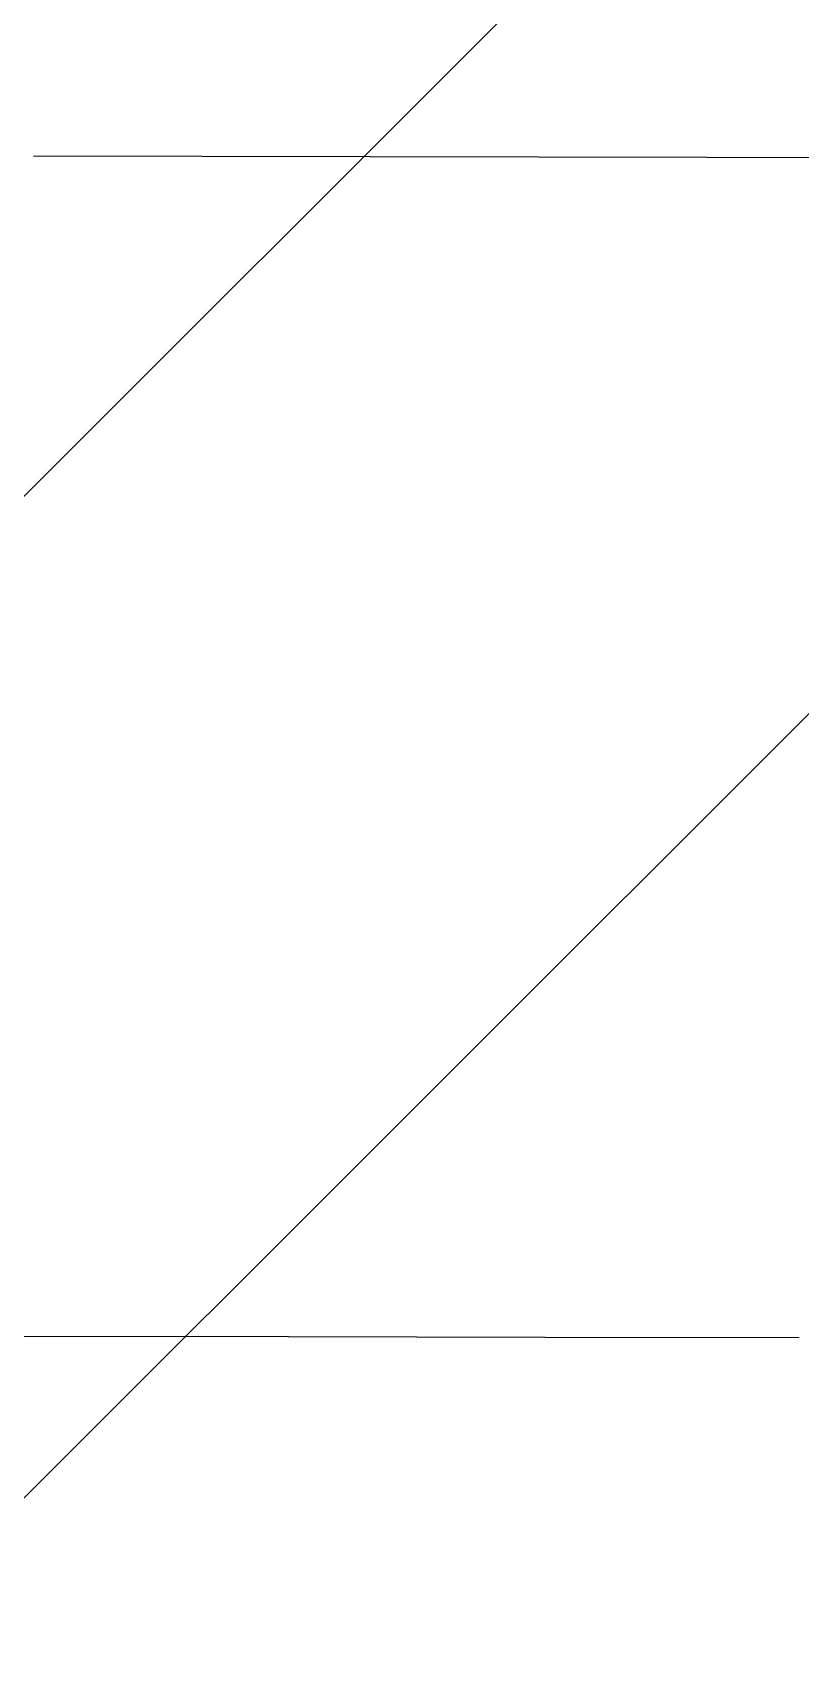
# Model space of a CAD drawing. Header units: metres. Extents: x -355 to -223, y 3 to 561.
# Drawn here: x -280.087 to -279.437, y 510.953 to 512.34 of the extents above; entities that cross this region are included whole.
import ezdxf

# ---------------------------------------------------------------- set-up
doc = ezdxf.new("R2010")
doc.units = ezdxf.units.M
doc.layers.add('A-DETL-GENF', color=7, linetype='Continuous', lineweight=9)

# ---------------------------------------------------------------- blocks, each defined once
blk = doc.blocks.new('T2DPAA-T2D-C3S-RW-M2D-100010_dwg-40802999-DRG-2873035 - CONSTRUCTION SEQUENCE STAGE A9')
at = {"color": 7, "lineweight": 25, "true_color": 0xededed}
for p, q in [((17.2534, -597.4365), (17.1278, -596.9605)), ((17.3089, -597.6469), (17.2535, -597.437)), ((17.3638, -597.8548), (17.3089, -597.6469))]:
    blk.add_line(p, q, dxfattribs=at)
at = {"color": 7, "lineweight": 25, "true_color": 0xededed, "flags": 128}
blk.add_lwpolyline([(18.1649, -596.9712), (18.3467, -597.6603), (18.3862, -597.8099)], dxfattribs=at)
blk = doc.blocks.new('T2DPAA-T2D-PWC-RW-M2D-100010_RoadDesign_rvt-1-DRG-2873035 - CONSTRUCTION SEQUENCE STAGE A9')
at = {"color": 254, "lineweight": 25, "true_color": 0xd0d0d0, "rotation": 75.11694444444437}
blk.add_blockref('T2DPAA-T2D-C3S-RW-M2D-100010_dwg-40802999-DRG-2873035 - CONSTRUCTION SEQUENCE STAGE A9', (-1722.337, 648.0105), dxfattribs=at)

msp = doc.modelspace()

# ---------------------------------------------------------------- hatches: boundary and pattern name
at = {"layer": 'A-DETL-GENF', "true_color": 0x888888}
h = msp.add_hatch(dxfattribs=at)
h.set_pattern_fill('FP_6', color=252, style=0, pattern_type=2)
h.set_pattern_definition([(45, (-512.804, -694.024), (-0.42426407, 0.42426407), [])])
h.paths.add_polyline_path([(-280.5897, 509.8868), (-280.4364, 509.8955), (-280.3045, 509.9156), (-280.1703, 509.9493), (-280.0517, 509.9903), (-279.9235, 510.0491), (-279.8061, 510.1168), (-279.6998, 510.1917), (-279.5952, 510.2813), (-279.5031, 510.3761), (-279.4183, 510.4814), (-279.3445, 510.5926), (-279.2806, 510.7114), (-279.2292, 510.8326), (-279.1852, 510.9697), (-279.1697, 511.0378), (-279.1477, 511.1547), (-278.5203, 514.7642), (-278.5098, 514.8585), (-278.5056, 514.9494), (-278.5082, 515.0539), (-278.5169, 515.1477), (-278.5308, 515.2363), (-278.5476, 515.3119), (-278.5708, 515.3958), (-278.6014, 515.484), (-278.6343, 515.5622), (-278.6864, 515.6692), (-278.7382, 515.7802), (-278.7819, 515.8864), (-278.8133, 515.9722), (-278.8413, 516.0583), (-278.871, 516.1633), (-278.8879, 516.2324), (-278.9121, 516.3501), (-278.9279, 516.4481), (-278.9395, 516.542), (-278.9495, 516.6665), (-278.9529, 516.7537), (-278.9533, 516.8341), (-278.9493, 516.9586), (-278.9417, 517.0556), (-278.9306, 517.1518), (-278.9115, 517.2714), (-278.5311, 519.4508), (-278.3176, 520.687), (-278.843, 520.687), (-280.7235, 509.8931), (-280.596, 509.8871)])
h.paths.add_polyline_path([(-280.7226, 509.8969), (-280.7226, 509.8969), (-280.717, 509.9201)])
h.paths.add_polyline_path([(-280.7225, 509.8969), (-280.7225, 509.8969), (-280.7168, 509.9201)])
h.paths.add_polyline_path([(-280.7225, 509.8969), (-280.7225, 509.8969), (-280.7166, 509.9201)])
h.paths.add_polyline_path([(-280.7226, 509.8969), (-280.7226, 509.8969), (-280.7171, 509.9201)])
h.paths.add_polyline_path([(-280.7226, 509.8969), (-280.7226, 509.8969), (-280.7172, 509.9201)])
h.paths.add_polyline_path([(-280.7172, 509.9201), (-280.7172, 509.9201), (-280.7118, 509.9433)])
h.paths.add_polyline_path([(-280.7226, 509.8969), (-280.7226, 509.8969), (-280.7175, 509.9201)])
h.paths.add_polyline_path([(-280.7173, 509.9201), (-280.7173, 509.9201), (-280.712, 509.9433)])
h.paths.add_polyline_path([(-280.7173, 509.9201), (-280.7173, 509.9201), (-280.712, 509.9433)])
h.paths.add_polyline_path([(-280.7226, 509.8969), (-280.7226, 509.8969), (-280.7173, 509.9201)])
h.paths.add_polyline_path([(-280.7174, 509.9201), (-280.7174, 509.9201), (-280.7121, 509.9433)])
h.paths.add_polyline_path([(-280.7174, 509.9201), (-280.7174, 509.9201), (-280.7121, 509.9433)])
h.paths.add_polyline_path([(-280.7226, 509.8969), (-280.7226, 509.8969), (-280.7174, 509.9201)])
h.paths.add_polyline_path([(-280.7226, 509.8969), (-280.7226, 509.8969), (-280.7174, 509.9201)])
h.paths.add_polyline_path([(-280.7174, 509.9201), (-280.7175, 509.9201), (-280.7123, 509.9433)])
h.paths.add_polyline_path([(-280.7173, 509.9201), (-280.7173, 509.9201), (-280.712, 509.9433)])
h.paths.add_polyline_path([(-280.7173, 509.9201), (-280.7173, 509.9201), (-280.712, 509.9433)])
h.paths.add_polyline_path([(-280.7173, 509.9201), (-280.7172, 509.9201), (-280.7119, 509.9433)])
h.paths.add_polyline_path([(-280.7175, 509.9201), (-280.7175, 509.9201), (-280.7124, 509.9433)])
h.paths.add_polyline_path([(-280.7175, 509.9201), (-280.7175, 509.9201), (-280.7124, 509.9433)])
h.paths.add_polyline_path([(-280.7176, 509.9201), (-280.7176, 509.9201), (-280.7125, 509.9433)])
h.paths.add_polyline_path([(-280.7176, 509.9201), (-280.7176, 509.9201), (-280.7125, 509.9433)])
h.paths.add_polyline_path([(-280.7176, 509.9201), (-280.7176, 509.9201), (-280.7125, 509.9433)])
h.paths.add_polyline_path([(-280.7174, 509.9201), (-280.7174, 509.9201), (-280.7122, 509.9433)])
h.paths.add_polyline_path([(-278.5606, 515.3621), (-278.5606, 515.3621), (-278.5619, 515.3661)])
h.paths.add_polyline_path([(-279.0534, 516.4548), (-279.0534, 516.4548), (-279.0453, 516.5015)])
h.paths.add_polyline_path([(-278.9242, 517.1963), (-278.9242, 517.1963), (-278.923, 517.2032)])
h.paths.add_polyline_path([(-278.4364, 519.9942), (-278.4364, 519.9942), (-278.434, 520.0083)])

# ---------------------------------------------------------------- block references
at = {"lineweight": 5}
msp.add_blockref('T2DPAA-T2D-PWC-RW-M2D-100010_RoadDesign_rvt-1-DRG-2873035 - CONSTRUCTION SEQUENCE STAGE A9', (860.641, 0), dxfattribs=at)

doc.saveas('drawing.dxf')
